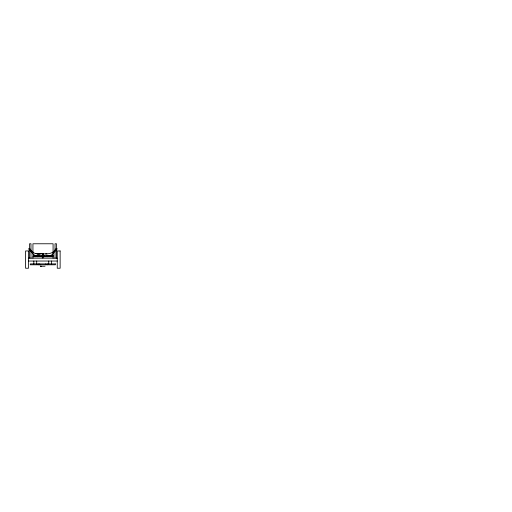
<?xml version="1.0" encoding="UTF-8"?>
<svg xmlns="http://www.w3.org/2000/svg" width="512" height="512" viewBox="0 0 512 512"><rect width="100%" height="100%" fill="white"/><g stroke="black" fill="none" stroke-linecap="round" stroke-linejoin="round"><path stroke-width="0.77" d="M53.075 255.066L53.075 256.717L43.936 256.717M35.731 253.6C42.042 253.139 51.853 256.435 55.814 248.787L57.254 248.787L51.501 255.283L42.867 256.019L34.234 255.283L28.48 248.787L29.914 248.787L31.354 250.701L34.234 253.101L35.808 253.626M36.416 253.843L36.922 253.843M40.89 253.843L37.664 253.843L37.664 256.717M45.587 253.843L46.118 253.843M46.451 253.843L46.95 253.843M38.675 254.202L39.885 254.202M49.92 255.859L49.92 255.501L48.006 255.501L48.013 255.859M40.186 256.128L38.368 256.128L38.368 255.014M40.486 256.314L38.067 256.314L38.067 255.014M32.934 256.717L42.413 256.717M28.48 258.157L57.254 258.157M28.48 261.037L57.254 261.037M40.32 266.234L45.011 266.234M49.92 255.501L49.843 255.859M56.48 258.157L56.48 243.77L55.04 243.77L55.04 258.157M53.082 258.157L53.082 243.77L32.934 243.77L32.934 258.157M52.23 254.56L52.23 256.717M51.61 261.037L51.61 263.917M51.386 255.283L51.386 256.717M50.138 256.717L50.138 255.859L47.802 255.859L47.802 256.717M48.73 261.037L48.73 263.917M47.443 256.717L47.443 256.141L44.435 256.141L44.435 256.717M47.226 263.91L47.226 264.794M46.15 256.141L46.15 256.717M45.728 263.91L45.728 264.794M42.867 253.6L42.867 254.541M42.867 257.139L42.867 258.157M39.712 263.91L39.712 264.794M38.208 263.91L38.208 264.794M37.171 256.717L37.171 256.141L35.162 256.141L35.162 256.717M36.704 261.037L36.704 263.917M34.97 255.283L34.97 256.717M33.907 254.56L33.907 256.717M33.824 261.037L33.824 263.917M30.97 258.157L30.97 243.77L29.53 243.77L29.53 258.157M44.659 255.763A1.856 1.856 0 0 1 41.075 255.763M41.939 253.677A1.856 1.856 0 0 1 43.795 253.677M48.09 255.424L48.09 255.859L48.09 255.424M40.755 266.112L41.101 266.298L40.755 266.112M28.48 250.963L25.6 250.963L25.6 268.23L28.48 268.23L28.48 250.963M60.134 250.963L57.254 250.963L57.254 268.23L60.134 268.23L60.134 250.963M55.328 263.917L30.272 263.91L30.272 264.794L55.328 264.794L55.328 263.91M42.496 255.923A0.742 0.742 0 0 0 43.61 255.283A0.742 0.742 0 0 0 42.496 254.637A0.742 0.742 0 0 0 42.496 255.923"/></g></svg>
